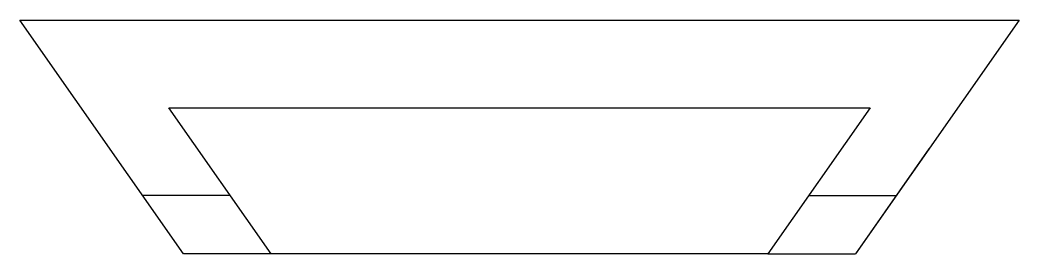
# Model space of a CAD drawing. Header units: millimetres. Extents: x -17.1 to 17.1, y 1 to 9.
import ezdxf

# ---------------------------------------------------------------- set-up
doc = ezdxf.new("R2010")
doc.units = ezdxf.units.MM
doc.layers.add('ext', color=1, linetype='Continuous', lineweight=25, true_color=0xff0000)

msp = doc.modelspace()

# ---------------------------------------------------------------- linework, layer by layer
at = {"layer": 'ext'}
for p, q in [((-17.1, 9), (17.1, 9)), ((-11.5, 1), (-17.1, 9)), ((17.1, 9), (11.5, 1)), ((-8.5, 1), (-12, 6)), ((14.013, 4.591), (11.5, 1)), ((-9.9, 3), (-12.9, 3)), ((9.9, 3), (12.9, 3)), ((-8.5, 1), (-11.5, 1)), ((8.5, 1), (11.5, 1))]:
    msp.add_line(p, q, dxfattribs=at)
msp.add_lwpolyline([(-8.5, 1), (-12, 6), (12, 6), (8.5, 1), (-8.5, 1)], dxfattribs=at)

doc.saveas('drawing.dxf')
